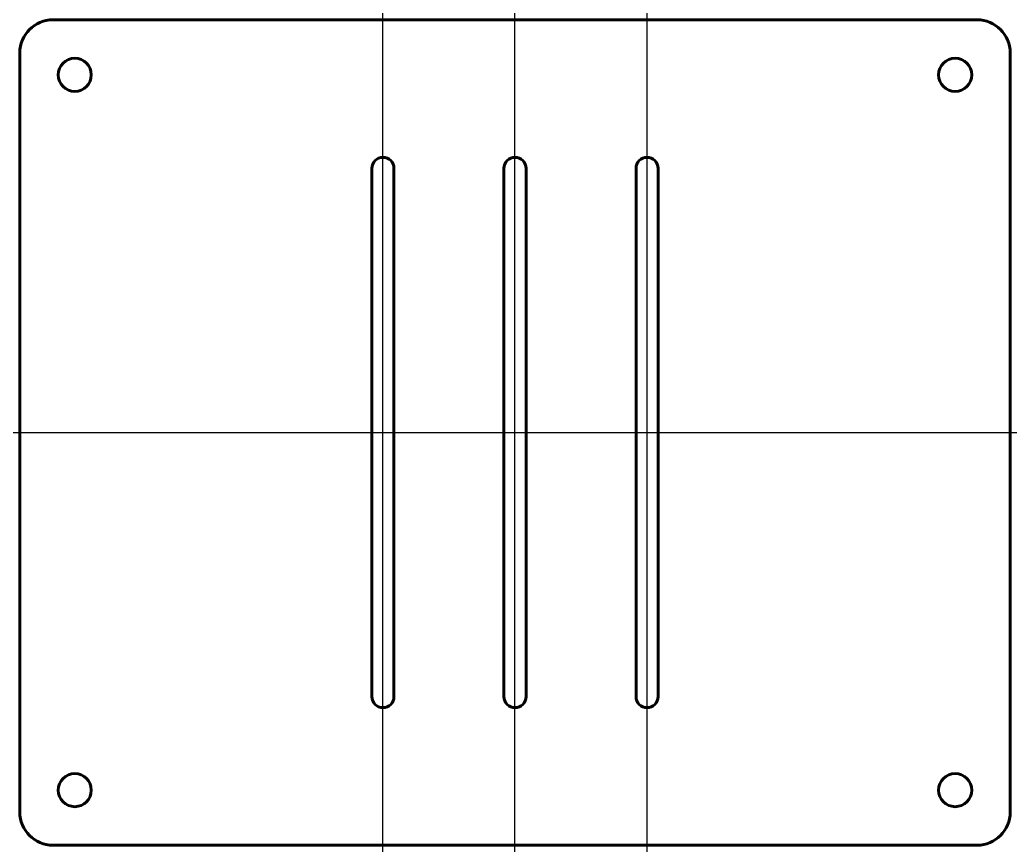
# Model space of a CAD drawing. Header units: millimetres. Extents: x 283.4 to 373.4, y 51.8 to 126.8.
import ezdxf

# ---------------------------------------------------------------- set-up
doc = ezdxf.new("R2010")
doc.units = ezdxf.units.MM
doc.linetypes.add('K5LT_BASIC', pattern=[0])

# ---------------------------------------------------------------- blocks, each defined once
blk = doc.blocks.new('U0')
at = {"color": 150, "linetype": 'K5LT_BASIC', "lineweight": 60, "true_color": 0x0080ff}
for points in [[(327.388, 113.273), (327.388, 65.273)], [(329.388, 65.273), (329.388, 113.273)]]:
    blk.add_lwpolyline(points, dxfattribs=at)
for centre, start, end in [((328.388, 113.273), 0, 180), ((328.388, 65.273), 180, 0)]:
    blk.add_arc(centre, 1, start, end, dxfattribs=at)
blk = doc.blocks.new('U1')
at = {"color": 150, "linetype": 'K5LT_BASIC', "lineweight": 60, "true_color": 0x0080ff}
for points in [[(315.388, 113.273), (315.388, 65.273)], [(317.388, 65.273), (317.388, 113.273)]]:
    blk.add_lwpolyline(points, dxfattribs=at)
for centre, start, end in [((316.388, 113.273), 0, 180), ((316.388, 65.273), 180, 0)]:
    blk.add_arc(centre, 1, start, end, dxfattribs=at)
blk = doc.blocks.new('U2')
at = {"color": 150, "linetype": 'K5LT_BASIC', "lineweight": 60, "true_color": 0x0080ff}
for points in [[(339.388, 113.273), (339.388, 65.273)], [(341.388, 65.273), (341.388, 113.273)]]:
    blk.add_lwpolyline(points, dxfattribs=at)
for centre, start, end in [((340.388, 113.273), 0, 180), ((340.388, 65.273), 180, 0)]:
    blk.add_arc(centre, 1, start, end, dxfattribs=at)
blk = doc.blocks.new('U3')
at = {"color": 150, "linetype": 'K5LT_BASIC', "lineweight": 60, "true_color": 0x0080ff}
for p, q in [((370.388, 126.773), (286.388, 126.773)), ((283.388, 123.773), (283.388, 54.773)), ((373.388, 54.773), (373.388, 123.773)), ((286.388, 51.773), (370.388, 51.773))]:
    blk.add_line(p, q, dxfattribs=at)
for centre, start, end in [((286.388, 123.773), 90, 180), ((370.388, 123.773), 0, 90), ((286.388, 54.773), 180, 270), ((370.388, 54.773), 270, 0)]:
    blk.add_arc(centre, 3, start, end, dxfattribs=at)

msp = doc.modelspace()

# ---------------------------------------------------------------- linework, layer by layer
at = {"color": 232, "true_color": 0xc52b79}
for p, direction in [((316.388, 116.552), (0, 1)), ((328.388, 134.273), (0, 1)), ((340.388, 116.552), (0, 1)), ((293.388, 89.273), (1, 0))]:
    msp.add_xline(p, direction, dxfattribs=at)
at = {"color": 150, "linetype": 'K5LT_BASIC', "lineweight": 60, "true_color": 0x0080ff}
for centre in [(288.388, 121.773), (368.388, 121.773), (288.388, 56.773), (368.388, 56.773)]:
    msp.add_circle(centre, 1.5, dxfattribs=at)

# ---------------------------------------------------------------- block references
for name in ['U3', 'U1', 'U0', 'U2']:
    msp.add_blockref(name, (0, 0))

doc.saveas('drawing.dxf')
